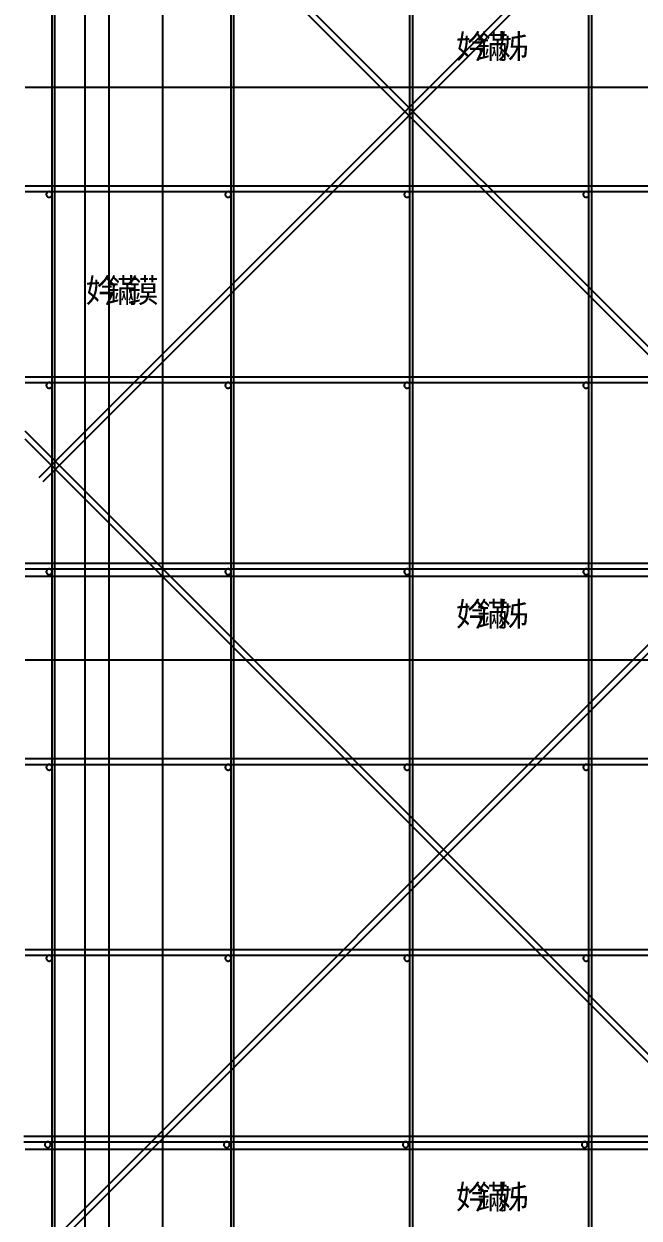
# Model space of a CAD drawing. Header units: metres. Extents: x 0 to 420, y 0 to 297.
# Drawn here: x 143.6 to 195.2, y 99.5 to 199.6 of the extents above; entities that cross this region are included whole.
import ezdxf

# ---------------------------------------------------------------- set-up
doc = ezdxf.new("R2010")
doc.units = ezdxf.units.M
for name, color, linetype in [(' ', 7, 'Continuous'), ('1588', 7, 'Continuous'), ('1861', 7, 'Continuous'), ('2140', 7, 'Continuous')]:
    doc.layers.add(name, color=color, linetype=linetype)

msp = doc.modelspace()

# ---------------------------------------------------------------- linework, layer by layer
at = {"layer": ' '}
for p, q in [((145.99, 95.28), (145.99, 261.33)), ((146.23, 95.28), (146.23, 261.33)), ((160.99, 95.28), (160.99, 261.33)), ((161.23, 95.28), (161.23, 261.33)), ((175.99, 95.28), (175.99, 261.33)), ((176.23, 95.28), (176.23, 261.33)), ((190.99, 95.28), (190.99, 261.33)), ((191.23, 95.28), (191.23, 261.33)), ((144.9, 161.61), (237.41, 254.12)), ((145.24, 161.27), (237.75, 253.79)), ((237.75, 130.78), (143.75, 224.78)), ((237.75, 130.1), (143.75, 224.1)), ((144.9, 96.53), (237.41, 189.05)), ((145.24, 96.2), (237.75, 188.71)), ((143.75, 186.05), (237.75, 186.05)), ((143.75, 185.57), (237.75, 185.57)), ((143.75, 170.05), (237.75, 170.05)), ((143.75, 169.57), (237.75, 169.57)), ((212.7, 96.53), (143.75, 165.49)), ((212.37, 96.2), (143.75, 164.81)), ((143.75, 154.43), (237.75, 154.43)), ((143.75, 153.95), (237.75, 153.95)), ((143.75, 138.05), (237.75, 138.05)), ((143.75, 137.57), (237.75, 137.57)), ((143.75, 122.05), (237.75, 122.05)), ((143.75, 121.57), (237.75, 121.57)), ((143.63, 106.43), (237.63, 106.43)), ((143.63, 105.95), (237.63, 105.95))]:
    msp.add_line(p, q, dxfattribs=at)
for points in [[(145.99, 185.33), (145.99, 185.35), (145.99, 185.37), (145.98, 185.4), (145.97, 185.42), (145.96, 185.44), (145.95, 185.46), (145.94, 185.48), (145.92, 185.5), (145.91, 185.51), (145.89, 185.53), (145.87, 185.54), (145.84, 185.55), (145.82, 185.56), (145.8, 185.56), (145.78, 185.57), (145.75, 185.57), (145.73, 185.57), (145.71, 185.56), (145.68, 185.56), (145.66, 185.55), (145.64, 185.54), (145.62, 185.53), (145.6, 185.51), (145.58, 185.5), (145.57, 185.48), (145.55, 185.46), (145.54, 185.44), (145.53, 185.42), (145.52, 185.4), (145.52, 185.37), (145.51, 185.35), (145.51, 185.33), (145.51, 185.3), (145.52, 185.28), (145.52, 185.26), (145.53, 185.24), (145.54, 185.21), (145.55, 185.19), (145.57, 185.17), (145.58, 185.16), (145.6, 185.14), (145.62, 185.13), (145.64, 185.12), (145.66, 185.11), (145.68, 185.1), (145.71, 185.09), (145.73, 185.09), (145.75, 185.09), (145.78, 185.09), (145.8, 185.09), (145.82, 185.1), (145.84, 185.11), (145.87, 185.12), (145.89, 185.13), (145.91, 185.14), (145.92, 185.16), (145.94, 185.17), (145.95, 185.19), (145.96, 185.21), (145.97, 185.24), (145.98, 185.26), (145.99, 185.28), (145.99, 185.3), (145.99, 185.33)], [(160.99, 185.33), (160.99, 185.35), (160.99, 185.37), (160.98, 185.4), (160.97, 185.42), (160.96, 185.44), (160.95, 185.46), (160.94, 185.48), (160.92, 185.5), (160.91, 185.51), (160.89, 185.53), (160.87, 185.54), (160.84, 185.55), (160.82, 185.56), (160.8, 185.56), (160.78, 185.57), (160.75, 185.57), (160.73, 185.57), (160.71, 185.56), (160.68, 185.56), (160.66, 185.55), (160.64, 185.54), (160.62, 185.53), (160.6, 185.51), (160.58, 185.5), (160.57, 185.48), (160.55, 185.46), (160.54, 185.44), (160.53, 185.42), (160.52, 185.4), (160.52, 185.37), (160.51, 185.35), (160.51, 185.33), (160.51, 185.3), (160.52, 185.28), (160.52, 185.26), (160.53, 185.24), (160.54, 185.21), (160.55, 185.19), (160.57, 185.17), (160.58, 185.16), (160.6, 185.14), (160.62, 185.13), (160.64, 185.12), (160.66, 185.11), (160.68, 185.1), (160.71, 185.09), (160.73, 185.09), (160.75, 185.09), (160.78, 185.09), (160.8, 185.09), (160.82, 185.1), (160.84, 185.11), (160.87, 185.12), (160.89, 185.13), (160.91, 185.14), (160.92, 185.16), (160.94, 185.17), (160.95, 185.19), (160.96, 185.21), (160.97, 185.24), (160.98, 185.26), (160.99, 185.28), (160.99, 185.3), (160.99, 185.33)], [(175.99, 185.33), (175.99, 185.35), (175.99, 185.37), (175.98, 185.4), (175.97, 185.42), (175.96, 185.44), (175.95, 185.46), (175.94, 185.48), (175.92, 185.5), (175.91, 185.51), (175.89, 185.53), (175.87, 185.54), (175.84, 185.55), (175.82, 185.56), (175.8, 185.56), (175.78, 185.57), (175.75, 185.57), (175.73, 185.57), (175.71, 185.56), (175.68, 185.56), (175.66, 185.55), (175.64, 185.54), (175.62, 185.53), (175.6, 185.51), (175.58, 185.5), (175.57, 185.48), (175.55, 185.46), (175.54, 185.44), (175.53, 185.42), (175.52, 185.4), (175.52, 185.37), (175.51, 185.35), (175.51, 185.33), (175.51, 185.3), (175.52, 185.28), (175.52, 185.26), (175.53, 185.24), (175.54, 185.21), (175.55, 185.19), (175.57, 185.17), (175.58, 185.16), (175.6, 185.14), (175.62, 185.13), (175.64, 185.12), (175.66, 185.11), (175.68, 185.1), (175.71, 185.09), (175.73, 185.09), (175.75, 185.09), (175.78, 185.09), (175.8, 185.09), (175.82, 185.1), (175.84, 185.11), (175.87, 185.12), (175.89, 185.13), (175.91, 185.14), (175.92, 185.16), (175.94, 185.17), (175.95, 185.19), (175.96, 185.21), (175.97, 185.24), (175.98, 185.26), (175.99, 185.28), (175.99, 185.3), (175.99, 185.33)], [(190.99, 185.33), (190.99, 185.35), (190.99, 185.37), (190.98, 185.4), (190.97, 185.42), (190.96, 185.44), (190.95, 185.46), (190.94, 185.48), (190.92, 185.5), (190.91, 185.51), (190.89, 185.53), (190.87, 185.54), (190.84, 185.55), (190.82, 185.56), (190.8, 185.56), (190.78, 185.57), (190.75, 185.57), (190.73, 185.57), (190.71, 185.56), (190.68, 185.56), (190.66, 185.55), (190.64, 185.54), (190.62, 185.53), (190.6, 185.51), (190.58, 185.5), (190.57, 185.48), (190.55, 185.46), (190.54, 185.44), (190.53, 185.42), (190.52, 185.4), (190.52, 185.37), (190.51, 185.35), (190.51, 185.33), (190.51, 185.3), (190.52, 185.28), (190.52, 185.26), (190.53, 185.24), (190.54, 185.21), (190.55, 185.19), (190.57, 185.17), (190.58, 185.16), (190.6, 185.14), (190.62, 185.13), (190.64, 185.12), (190.66, 185.11), (190.68, 185.1), (190.71, 185.09), (190.73, 185.09), (190.75, 185.09), (190.78, 185.09), (190.8, 185.09), (190.82, 185.1), (190.84, 185.11), (190.87, 185.12), (190.89, 185.13), (190.91, 185.14), (190.92, 185.16), (190.94, 185.17), (190.95, 185.19), (190.96, 185.21), (190.97, 185.24), (190.98, 185.26), (190.99, 185.28), (190.99, 185.3), (190.99, 185.33)], [(145.99, 169.33), (145.99, 169.35), (145.99, 169.37), (145.98, 169.4), (145.97, 169.42), (145.96, 169.44), (145.95, 169.46), (145.94, 169.48), (145.92, 169.5), (145.91, 169.51), (145.89, 169.53), (145.87, 169.54), (145.84, 169.55), (145.82, 169.56), (145.8, 169.56), (145.78, 169.57), (145.75, 169.57), (145.73, 169.57), (145.71, 169.56), (145.68, 169.56), (145.66, 169.55), (145.64, 169.54), (145.62, 169.53), (145.6, 169.51), (145.58, 169.5), (145.57, 169.48), (145.55, 169.46), (145.54, 169.44), (145.53, 169.42), (145.52, 169.4), (145.52, 169.37), (145.51, 169.35), (145.51, 169.33), (145.51, 169.3), (145.52, 169.28), (145.52, 169.26), (145.53, 169.24), (145.54, 169.21), (145.55, 169.19), (145.57, 169.17), (145.58, 169.16), (145.6, 169.14), (145.62, 169.13), (145.64, 169.12), (145.66, 169.11), (145.68, 169.1), (145.71, 169.09), (145.73, 169.09), (145.75, 169.09), (145.78, 169.09), (145.8, 169.09), (145.82, 169.1), (145.84, 169.11), (145.87, 169.12), (145.89, 169.13), (145.91, 169.14), (145.92, 169.16), (145.94, 169.17), (145.95, 169.19), (145.96, 169.21), (145.97, 169.24), (145.98, 169.26), (145.99, 169.28), (145.99, 169.3), (145.99, 169.33)], [(160.99, 169.33), (160.99, 169.35), (160.99, 169.37), (160.98, 169.4), (160.97, 169.42), (160.96, 169.44), (160.95, 169.46), (160.94, 169.48), (160.92, 169.5), (160.91, 169.51), (160.89, 169.53), (160.87, 169.54), (160.84, 169.55), (160.82, 169.56), (160.8, 169.56), (160.78, 169.57), (160.75, 169.57), (160.73, 169.57), (160.71, 169.56), (160.68, 169.56), (160.66, 169.55), (160.64, 169.54), (160.62, 169.53), (160.6, 169.51), (160.58, 169.5), (160.57, 169.48), (160.55, 169.46), (160.54, 169.44), (160.53, 169.42), (160.52, 169.4), (160.52, 169.37), (160.51, 169.35), (160.51, 169.33), (160.51, 169.3), (160.52, 169.28), (160.52, 169.26), (160.53, 169.24), (160.54, 169.21), (160.55, 169.19), (160.57, 169.17), (160.58, 169.16), (160.6, 169.14), (160.62, 169.13), (160.64, 169.12), (160.66, 169.11), (160.68, 169.1), (160.71, 169.09), (160.73, 169.09), (160.75, 169.09), (160.78, 169.09), (160.8, 169.09), (160.82, 169.1), (160.84, 169.11), (160.87, 169.12), (160.89, 169.13), (160.91, 169.14), (160.92, 169.16), (160.94, 169.17), (160.95, 169.19), (160.96, 169.21), (160.97, 169.24), (160.98, 169.26), (160.99, 169.28), (160.99, 169.3), (160.99, 169.33)], [(175.99, 169.33), (175.99, 169.35), (175.99, 169.37), (175.98, 169.4), (175.97, 169.42), (175.96, 169.44), (175.95, 169.46), (175.94, 169.48), (175.92, 169.5), (175.91, 169.51), (175.89, 169.53), (175.87, 169.54), (175.84, 169.55), (175.82, 169.56), (175.8, 169.56), (175.78, 169.57), (175.75, 169.57), (175.73, 169.57), (175.71, 169.56), (175.68, 169.56), (175.66, 169.55), (175.64, 169.54), (175.62, 169.53), (175.6, 169.51), (175.58, 169.5), (175.57, 169.48), (175.55, 169.46), (175.54, 169.44), (175.53, 169.42), (175.52, 169.4), (175.52, 169.37), (175.51, 169.35), (175.51, 169.33), (175.51, 169.3), (175.52, 169.28), (175.52, 169.26), (175.53, 169.24), (175.54, 169.21), (175.55, 169.19), (175.57, 169.17), (175.58, 169.16), (175.6, 169.14), (175.62, 169.13), (175.64, 169.12), (175.66, 169.11), (175.68, 169.1), (175.71, 169.09), (175.73, 169.09), (175.75, 169.09), (175.78, 169.09), (175.8, 169.09), (175.82, 169.1), (175.84, 169.11), (175.87, 169.12), (175.89, 169.13), (175.91, 169.14), (175.92, 169.16), (175.94, 169.17), (175.95, 169.19), (175.96, 169.21), (175.97, 169.24), (175.98, 169.26), (175.99, 169.28), (175.99, 169.3), (175.99, 169.33)], [(190.99, 169.33), (190.99, 169.35), (190.99, 169.37), (190.98, 169.4), (190.97, 169.42), (190.96, 169.44), (190.95, 169.46), (190.94, 169.48), (190.92, 169.5), (190.91, 169.51), (190.89, 169.53), (190.87, 169.54), (190.84, 169.55), (190.82, 169.56), (190.8, 169.56), (190.78, 169.57), (190.75, 169.57), (190.73, 169.57), (190.71, 169.56), (190.68, 169.56), (190.66, 169.55), (190.64, 169.54), (190.62, 169.53), (190.6, 169.51), (190.58, 169.5), (190.57, 169.48), (190.55, 169.46), (190.54, 169.44), (190.53, 169.42), (190.52, 169.4), (190.52, 169.37), (190.51, 169.35), (190.51, 169.33), (190.51, 169.3), (190.52, 169.28), (190.52, 169.26), (190.53, 169.24), (190.54, 169.21), (190.55, 169.19), (190.57, 169.17), (190.58, 169.16), (190.6, 169.14), (190.62, 169.13), (190.64, 169.12), (190.66, 169.11), (190.68, 169.1), (190.71, 169.09), (190.73, 169.09), (190.75, 169.09), (190.78, 169.09), (190.8, 169.09), (190.82, 169.1), (190.84, 169.11), (190.87, 169.12), (190.89, 169.13), (190.91, 169.14), (190.92, 169.16), (190.94, 169.17), (190.95, 169.19), (190.96, 169.21), (190.97, 169.24), (190.98, 169.26), (190.99, 169.28), (190.99, 169.3), (190.99, 169.33)], [(145.99, 153.71), (145.99, 153.74), (145.99, 153.76), (145.98, 153.78), (145.97, 153.8), (145.96, 153.83), (145.95, 153.85), (145.94, 153.87), (145.92, 153.88), (145.91, 153.9), (145.89, 153.91), (145.87, 153.92), (145.84, 153.93), (145.82, 153.94), (145.8, 153.95), (145.78, 153.95), (145.75, 153.95), (145.73, 153.95), (145.71, 153.95), (145.68, 153.94), (145.66, 153.93), (145.64, 153.92), (145.62, 153.91), (145.6, 153.9), (145.58, 153.88), (145.57, 153.87), (145.55, 153.85), (145.54, 153.83), (145.53, 153.8), (145.52, 153.78), (145.52, 153.76), (145.51, 153.74), (145.51, 153.71), (145.51, 153.69), (145.52, 153.67), (145.52, 153.64), (145.53, 153.62), (145.54, 153.6), (145.55, 153.58), (145.57, 153.56), (145.58, 153.54), (145.6, 153.53), (145.62, 153.51), (145.64, 153.5), (145.66, 153.49), (145.68, 153.48), (145.71, 153.48), (145.73, 153.47), (145.75, 153.47), (145.78, 153.47), (145.8, 153.48), (145.82, 153.48), (145.84, 153.49), (145.87, 153.5), (145.89, 153.51), (145.91, 153.53), (145.92, 153.54), (145.94, 153.56), (145.95, 153.58), (145.96, 153.6), (145.97, 153.62), (145.98, 153.64), (145.99, 153.67), (145.99, 153.69), (145.99, 153.71)], [(160.99, 153.71), (160.99, 153.74), (160.99, 153.76), (160.98, 153.78), (160.97, 153.8), (160.96, 153.83), (160.95, 153.85), (160.94, 153.87), (160.92, 153.88), (160.91, 153.9), (160.89, 153.91), (160.87, 153.92), (160.84, 153.93), (160.82, 153.94), (160.8, 153.95), (160.78, 153.95), (160.75, 153.95), (160.73, 153.95), (160.71, 153.95), (160.68, 153.94), (160.66, 153.93), (160.64, 153.92), (160.62, 153.91), (160.6, 153.9), (160.58, 153.88), (160.57, 153.87), (160.55, 153.85), (160.54, 153.83), (160.53, 153.8), (160.52, 153.78), (160.52, 153.76), (160.51, 153.74), (160.51, 153.71), (160.51, 153.69), (160.52, 153.67), (160.52, 153.64), (160.53, 153.62), (160.54, 153.6), (160.55, 153.58), (160.57, 153.56), (160.58, 153.54), (160.6, 153.53), (160.62, 153.51), (160.64, 153.5), (160.66, 153.49), (160.68, 153.48), (160.71, 153.48), (160.73, 153.47), (160.75, 153.47), (160.78, 153.47), (160.8, 153.48), (160.82, 153.48), (160.84, 153.49), (160.87, 153.5), (160.89, 153.51), (160.91, 153.53), (160.92, 153.54), (160.94, 153.56), (160.95, 153.58), (160.96, 153.6), (160.97, 153.62), (160.98, 153.64), (160.99, 153.67), (160.99, 153.69), (160.99, 153.71)], [(175.99, 153.71), (175.99, 153.74), (175.99, 153.76), (175.98, 153.78), (175.97, 153.8), (175.96, 153.83), (175.95, 153.85), (175.94, 153.87), (175.92, 153.88), (175.91, 153.9), (175.89, 153.91), (175.87, 153.92), (175.84, 153.93), (175.82, 153.94), (175.8, 153.95), (175.78, 153.95), (175.75, 153.95), (175.73, 153.95), (175.71, 153.95), (175.68, 153.94), (175.66, 153.93), (175.64, 153.92), (175.62, 153.91), (175.6, 153.9), (175.58, 153.88), (175.57, 153.87), (175.55, 153.85), (175.54, 153.83), (175.53, 153.8), (175.52, 153.78), (175.52, 153.76), (175.51, 153.74), (175.51, 153.71), (175.51, 153.69), (175.52, 153.67), (175.52, 153.64), (175.53, 153.62), (175.54, 153.6), (175.55, 153.58), (175.57, 153.56), (175.58, 153.54), (175.6, 153.53), (175.62, 153.51), (175.64, 153.5), (175.66, 153.49), (175.68, 153.48), (175.71, 153.48), (175.73, 153.47), (175.75, 153.47), (175.78, 153.47), (175.8, 153.48), (175.82, 153.48), (175.84, 153.49), (175.87, 153.5), (175.89, 153.51), (175.91, 153.53), (175.92, 153.54), (175.94, 153.56), (175.95, 153.58), (175.96, 153.6), (175.97, 153.62), (175.98, 153.64), (175.99, 153.67), (175.99, 153.69), (175.99, 153.71)], [(190.99, 153.71), (190.99, 153.74), (190.99, 153.76), (190.98, 153.78), (190.97, 153.8), (190.96, 153.83), (190.95, 153.85), (190.94, 153.87), (190.92, 153.88), (190.91, 153.9), (190.89, 153.91), (190.87, 153.92), (190.84, 153.93), (190.82, 153.94), (190.8, 153.95), (190.78, 153.95), (190.75, 153.95), (190.73, 153.95), (190.71, 153.95), (190.68, 153.94), (190.66, 153.93), (190.64, 153.92), (190.62, 153.91), (190.6, 153.9), (190.58, 153.88), (190.57, 153.87), (190.55, 153.85), (190.54, 153.83), (190.53, 153.8), (190.52, 153.78), (190.52, 153.76), (190.51, 153.74), (190.51, 153.71), (190.51, 153.69), (190.52, 153.67), (190.52, 153.64), (190.53, 153.62), (190.54, 153.6), (190.55, 153.58), (190.57, 153.56), (190.58, 153.54), (190.6, 153.53), (190.62, 153.51), (190.64, 153.5), (190.66, 153.49), (190.68, 153.48), (190.71, 153.48), (190.73, 153.47), (190.75, 153.47), (190.78, 153.47), (190.8, 153.48), (190.82, 153.48), (190.84, 153.49), (190.87, 153.5), (190.89, 153.51), (190.91, 153.53), (190.92, 153.54), (190.94, 153.56), (190.95, 153.58), (190.96, 153.6), (190.97, 153.62), (190.98, 153.64), (190.99, 153.67), (190.99, 153.69), (190.99, 153.71)], [(145.99, 137.33), (145.99, 137.35), (145.99, 137.37), (145.98, 137.4), (145.97, 137.42), (145.96, 137.44), (145.95, 137.46), (145.94, 137.48), (145.92, 137.5), (145.91, 137.51), (145.89, 137.53), (145.87, 137.54), (145.84, 137.55), (145.82, 137.56), (145.8, 137.56), (145.78, 137.57), (145.75, 137.57), (145.73, 137.57), (145.71, 137.56), (145.68, 137.56), (145.66, 137.55), (145.64, 137.54), (145.62, 137.53), (145.6, 137.51), (145.58, 137.5), (145.57, 137.48), (145.55, 137.46), (145.54, 137.44), (145.53, 137.42), (145.52, 137.4), (145.52, 137.37), (145.51, 137.35), (145.51, 137.33), (145.51, 137.3), (145.52, 137.28), (145.52, 137.26), (145.53, 137.24), (145.54, 137.21), (145.55, 137.19), (145.57, 137.17), (145.58, 137.16), (145.6, 137.14), (145.62, 137.13), (145.64, 137.12), (145.66, 137.11), (145.68, 137.1), (145.71, 137.09), (145.73, 137.09), (145.75, 137.09), (145.78, 137.09), (145.8, 137.09), (145.82, 137.1), (145.84, 137.11), (145.87, 137.12), (145.89, 137.13), (145.91, 137.14), (145.92, 137.16), (145.94, 137.17), (145.95, 137.19), (145.96, 137.21), (145.97, 137.24), (145.98, 137.26), (145.99, 137.28), (145.99, 137.3), (145.99, 137.33)], [(160.99, 137.33), (160.99, 137.35), (160.99, 137.37), (160.98, 137.4), (160.97, 137.42), (160.96, 137.44), (160.95, 137.46), (160.94, 137.48), (160.92, 137.5), (160.91, 137.51), (160.89, 137.53), (160.87, 137.54), (160.84, 137.55), (160.82, 137.56), (160.8, 137.56), (160.78, 137.57), (160.75, 137.57), (160.73, 137.57), (160.71, 137.56), (160.68, 137.56), (160.66, 137.55), (160.64, 137.54), (160.62, 137.53), (160.6, 137.51), (160.58, 137.5), (160.57, 137.48), (160.55, 137.46), (160.54, 137.44), (160.53, 137.42), (160.52, 137.4), (160.52, 137.37), (160.51, 137.35), (160.51, 137.33), (160.51, 137.3), (160.52, 137.28), (160.52, 137.26), (160.53, 137.24), (160.54, 137.21), (160.55, 137.19), (160.57, 137.17), (160.58, 137.16), (160.6, 137.14), (160.62, 137.13), (160.64, 137.12), (160.66, 137.11), (160.68, 137.1), (160.71, 137.09), (160.73, 137.09), (160.75, 137.09), (160.78, 137.09), (160.8, 137.09), (160.82, 137.1), (160.84, 137.11), (160.87, 137.12), (160.89, 137.13), (160.91, 137.14), (160.92, 137.16), (160.94, 137.17), (160.95, 137.19), (160.96, 137.21), (160.97, 137.24), (160.98, 137.26), (160.99, 137.28), (160.99, 137.3), (160.99, 137.33)], [(175.99, 137.33), (175.99, 137.35), (175.99, 137.37), (175.98, 137.4), (175.97, 137.42), (175.96, 137.44), (175.95, 137.46), (175.94, 137.48), (175.92, 137.5), (175.91, 137.51), (175.89, 137.53), (175.87, 137.54), (175.84, 137.55), (175.82, 137.56), (175.8, 137.56), (175.78, 137.57), (175.75, 137.57), (175.73, 137.57), (175.71, 137.56), (175.68, 137.56), (175.66, 137.55), (175.64, 137.54), (175.62, 137.53), (175.6, 137.51), (175.58, 137.5), (175.57, 137.48), (175.55, 137.46), (175.54, 137.44), (175.53, 137.42), (175.52, 137.4), (175.52, 137.37), (175.51, 137.35), (175.51, 137.33), (175.51, 137.3), (175.52, 137.28), (175.52, 137.26), (175.53, 137.24), (175.54, 137.21), (175.55, 137.19), (175.57, 137.17), (175.58, 137.16), (175.6, 137.14), (175.62, 137.13), (175.64, 137.12), (175.66, 137.11), (175.68, 137.1), (175.71, 137.09), (175.73, 137.09), (175.75, 137.09), (175.78, 137.09), (175.8, 137.09), (175.82, 137.1), (175.84, 137.11), (175.87, 137.12), (175.89, 137.13), (175.91, 137.14), (175.92, 137.16), (175.94, 137.17), (175.95, 137.19), (175.96, 137.21), (175.97, 137.24), (175.98, 137.26), (175.99, 137.28), (175.99, 137.3), (175.99, 137.33)], [(190.99, 137.33), (190.99, 137.35), (190.99, 137.37), (190.98, 137.4), (190.97, 137.42), (190.96, 137.44), (190.95, 137.46), (190.94, 137.48), (190.92, 137.5), (190.91, 137.51), (190.89, 137.53), (190.87, 137.54), (190.84, 137.55), (190.82, 137.56), (190.8, 137.56), (190.78, 137.57), (190.75, 137.57), (190.73, 137.57), (190.71, 137.56), (190.68, 137.56), (190.66, 137.55), (190.64, 137.54), (190.62, 137.53), (190.6, 137.51), (190.58, 137.5), (190.57, 137.48), (190.55, 137.46), (190.54, 137.44), (190.53, 137.42), (190.52, 137.4), (190.52, 137.37), (190.51, 137.35), (190.51, 137.33), (190.51, 137.3), (190.52, 137.28), (190.52, 137.26), (190.53, 137.24), (190.54, 137.21), (190.55, 137.19), (190.57, 137.17), (190.58, 137.16), (190.6, 137.14), (190.62, 137.13), (190.64, 137.12), (190.66, 137.11), (190.68, 137.1), (190.71, 137.09), (190.73, 137.09), (190.75, 137.09), (190.78, 137.09), (190.8, 137.09), (190.82, 137.1), (190.84, 137.11), (190.87, 137.12), (190.89, 137.13), (190.91, 137.14), (190.92, 137.16), (190.94, 137.17), (190.95, 137.19), (190.96, 137.21), (190.97, 137.24), (190.98, 137.26), (190.99, 137.28), (190.99, 137.3), (190.99, 137.33)], [(145.99, 121.33), (145.99, 121.35), (145.99, 121.37), (145.98, 121.4), (145.97, 121.42), (145.96, 121.44), (145.95, 121.46), (145.94, 121.48), (145.92, 121.5), (145.91, 121.51), (145.89, 121.53), (145.87, 121.54), (145.84, 121.55), (145.82, 121.56), (145.8, 121.56), (145.78, 121.57), (145.75, 121.57), (145.73, 121.57), (145.71, 121.56), (145.68, 121.56), (145.66, 121.55), (145.64, 121.54), (145.62, 121.53), (145.6, 121.51), (145.58, 121.5), (145.57, 121.48), (145.55, 121.46), (145.54, 121.44), (145.53, 121.42), (145.52, 121.4), (145.52, 121.37), (145.51, 121.35), (145.51, 121.33), (145.51, 121.3), (145.52, 121.28), (145.52, 121.26), (145.53, 121.24), (145.54, 121.21), (145.55, 121.19), (145.57, 121.17), (145.58, 121.16), (145.6, 121.14), (145.62, 121.13), (145.64, 121.12), (145.66, 121.11), (145.68, 121.1), (145.71, 121.09), (145.73, 121.09), (145.75, 121.09), (145.78, 121.09), (145.8, 121.09), (145.82, 121.1), (145.84, 121.11), (145.87, 121.12), (145.89, 121.13), (145.91, 121.14), (145.92, 121.16), (145.94, 121.17), (145.95, 121.19), (145.96, 121.21), (145.97, 121.24), (145.98, 121.26), (145.99, 121.28), (145.99, 121.3), (145.99, 121.33)], [(160.99, 121.33), (160.99, 121.35), (160.99, 121.37), (160.98, 121.4), (160.97, 121.42), (160.96, 121.44), (160.95, 121.46), (160.94, 121.48), (160.92, 121.5), (160.91, 121.51), (160.89, 121.53), (160.87, 121.54), (160.84, 121.55), (160.82, 121.56), (160.8, 121.56), (160.78, 121.57), (160.75, 121.57), (160.73, 121.57), (160.71, 121.56), (160.68, 121.56), (160.66, 121.55), (160.64, 121.54), (160.62, 121.53), (160.6, 121.51), (160.58, 121.5), (160.57, 121.48), (160.55, 121.46), (160.54, 121.44), (160.53, 121.42), (160.52, 121.4), (160.52, 121.37), (160.51, 121.35), (160.51, 121.33), (160.51, 121.3), (160.52, 121.28), (160.52, 121.26), (160.53, 121.24), (160.54, 121.21), (160.55, 121.19), (160.57, 121.17), (160.58, 121.16), (160.6, 121.14), (160.62, 121.13), (160.64, 121.12), (160.66, 121.11), (160.68, 121.1), (160.71, 121.09), (160.73, 121.09), (160.75, 121.09), (160.78, 121.09), (160.8, 121.09), (160.82, 121.1), (160.84, 121.11), (160.87, 121.12), (160.89, 121.13), (160.91, 121.14), (160.92, 121.16), (160.94, 121.17), (160.95, 121.19), (160.96, 121.21), (160.97, 121.24), (160.98, 121.26), (160.99, 121.28), (160.99, 121.3), (160.99, 121.33)], [(175.99, 121.33), (175.99, 121.35), (175.99, 121.37), (175.98, 121.4), (175.97, 121.42), (175.96, 121.44), (175.95, 121.46), (175.94, 121.48), (175.92, 121.5), (175.91, 121.51), (175.89, 121.53), (175.87, 121.54), (175.84, 121.55), (175.82, 121.56), (175.8, 121.56), (175.78, 121.57), (175.75, 121.57), (175.73, 121.57), (175.71, 121.56), (175.68, 121.56), (175.66, 121.55), (175.64, 121.54), (175.62, 121.53), (175.6, 121.51), (175.58, 121.5), (175.57, 121.48), (175.55, 121.46), (175.54, 121.44), (175.53, 121.42), (175.52, 121.4), (175.52, 121.37), (175.51, 121.35), (175.51, 121.33), (175.51, 121.3), (175.52, 121.28), (175.52, 121.26), (175.53, 121.24), (175.54, 121.21), (175.55, 121.19), (175.57, 121.17), (175.58, 121.16), (175.6, 121.14), (175.62, 121.13), (175.64, 121.12), (175.66, 121.11), (175.68, 121.1), (175.71, 121.09), (175.73, 121.09), (175.75, 121.09), (175.78, 121.09), (175.8, 121.09), (175.82, 121.1), (175.84, 121.11), (175.87, 121.12), (175.89, 121.13), (175.91, 121.14), (175.92, 121.16), (175.94, 121.17), (175.95, 121.19), (175.96, 121.21), (175.97, 121.24), (175.98, 121.26), (175.99, 121.28), (175.99, 121.3), (175.99, 121.33)], [(190.99, 121.33), (190.99, 121.35), (190.99, 121.37), (190.98, 121.4), (190.97, 121.42), (190.96, 121.44), (190.95, 121.46), (190.94, 121.48), (190.92, 121.5), (190.91, 121.51), (190.89, 121.53), (190.87, 121.54), (190.84, 121.55), (190.82, 121.56), (190.8, 121.56), (190.78, 121.57), (190.75, 121.57), (190.73, 121.57), (190.71, 121.56), (190.68, 121.56), (190.66, 121.55), (190.64, 121.54), (190.62, 121.53), (190.6, 121.51), (190.58, 121.5), (190.57, 121.48), (190.55, 121.46), (190.54, 121.44), (190.53, 121.42), (190.52, 121.4), (190.52, 121.37), (190.51, 121.35), (190.51, 121.33), (190.51, 121.3), (190.52, 121.28), (190.52, 121.26), (190.53, 121.24), (190.54, 121.21), (190.55, 121.19), (190.57, 121.17), (190.58, 121.16), (190.6, 121.14), (190.62, 121.13), (190.64, 121.12), (190.66, 121.11), (190.68, 121.1), (190.71, 121.09), (190.73, 121.09), (190.75, 121.09), (190.78, 121.09), (190.8, 121.09), (190.82, 121.1), (190.84, 121.11), (190.87, 121.12), (190.89, 121.13), (190.91, 121.14), (190.92, 121.16), (190.94, 121.17), (190.95, 121.19), (190.96, 121.21), (190.97, 121.24), (190.98, 121.26), (190.99, 121.28), (190.99, 121.3), (190.99, 121.33)], [(145.87, 105.71), (145.87, 105.74), (145.86, 105.76), (145.86, 105.78), (145.85, 105.8), (145.84, 105.83), (145.83, 105.85), (145.81, 105.87), (145.8, 105.88), (145.78, 105.9), (145.76, 105.91), (145.74, 105.92), (145.72, 105.93), (145.7, 105.94), (145.67, 105.95), (145.65, 105.95), (145.63, 105.95), (145.6, 105.95), (145.58, 105.95), (145.56, 105.94), (145.54, 105.93), (145.52, 105.92), (145.49, 105.91), (145.48, 105.9), (145.46, 105.88), (145.44, 105.87), (145.43, 105.85), (145.42, 105.83), (145.41, 105.8), (145.4, 105.78), (145.39, 105.76), (145.39, 105.74), (145.39, 105.71), (145.39, 105.69), (145.39, 105.67), (145.4, 105.64), (145.41, 105.62), (145.42, 105.6), (145.43, 105.58), (145.44, 105.56), (145.46, 105.54), (145.48, 105.53), (145.49, 105.51), (145.52, 105.5), (145.54, 105.49), (145.56, 105.48), (145.58, 105.48), (145.6, 105.47), (145.63, 105.47), (145.65, 105.47), (145.67, 105.48), (145.7, 105.48), (145.72, 105.49), (145.74, 105.5), (145.76, 105.51), (145.78, 105.53), (145.8, 105.54), (145.81, 105.56), (145.83, 105.58), (145.84, 105.6), (145.85, 105.62), (145.86, 105.64), (145.86, 105.67), (145.87, 105.69), (145.87, 105.71)], [(160.87, 105.71), (160.87, 105.74), (160.86, 105.76), (160.86, 105.78), (160.85, 105.8), (160.84, 105.83), (160.83, 105.85), (160.81, 105.87), (160.8, 105.88), (160.78, 105.9), (160.76, 105.91), (160.74, 105.92), (160.72, 105.93), (160.7, 105.94), (160.67, 105.95), (160.65, 105.95), (160.63, 105.95), (160.6, 105.95), (160.58, 105.95), (160.56, 105.94), (160.54, 105.93), (160.52, 105.92), (160.49, 105.91), (160.48, 105.9), (160.46, 105.88), (160.44, 105.87), (160.43, 105.85), (160.42, 105.83), (160.41, 105.8), (160.4, 105.78), (160.39, 105.76), (160.39, 105.74), (160.39, 105.71), (160.39, 105.69), (160.39, 105.67), (160.4, 105.64), (160.41, 105.62), (160.42, 105.6), (160.43, 105.58), (160.44, 105.56), (160.46, 105.54), (160.48, 105.53), (160.49, 105.51), (160.52, 105.5), (160.54, 105.49), (160.56, 105.48), (160.58, 105.48), (160.6, 105.47), (160.63, 105.47), (160.65, 105.47), (160.67, 105.48), (160.7, 105.48), (160.72, 105.49), (160.74, 105.5), (160.76, 105.51), (160.78, 105.53), (160.8, 105.54), (160.81, 105.56), (160.83, 105.58), (160.84, 105.6), (160.85, 105.62), (160.86, 105.64), (160.86, 105.67), (160.87, 105.69), (160.87, 105.71)], [(175.87, 105.71), (175.87, 105.74), (175.86, 105.76), (175.86, 105.78), (175.85, 105.8), (175.84, 105.83), (175.83, 105.85), (175.81, 105.87), (175.8, 105.88), (175.78, 105.9), (175.76, 105.91), (175.74, 105.92), (175.72, 105.93), (175.7, 105.94), (175.67, 105.95), (175.65, 105.95), (175.63, 105.95), (175.6, 105.95), (175.58, 105.95), (175.56, 105.94), (175.54, 105.93), (175.52, 105.92), (175.49, 105.91), (175.48, 105.9), (175.46, 105.88), (175.44, 105.87), (175.43, 105.85), (175.42, 105.83), (175.41, 105.8), (175.4, 105.78), (175.39, 105.76), (175.39, 105.74), (175.39, 105.71), (175.39, 105.69), (175.39, 105.67), (175.4, 105.64), (175.41, 105.62), (175.42, 105.6), (175.43, 105.58), (175.44, 105.56), (175.46, 105.54), (175.48, 105.53), (175.49, 105.51), (175.52, 105.5), (175.54, 105.49), (175.56, 105.48), (175.58, 105.48), (175.6, 105.47), (175.63, 105.47), (175.65, 105.47), (175.67, 105.48), (175.7, 105.48), (175.72, 105.49), (175.74, 105.5), (175.76, 105.51), (175.78, 105.53), (175.8, 105.54), (175.81, 105.56), (175.83, 105.58), (175.84, 105.6), (175.85, 105.62), (175.86, 105.64), (175.86, 105.67), (175.87, 105.69), (175.87, 105.71)], [(190.87, 105.71), (190.87, 105.74), (190.86, 105.76), (190.86, 105.78), (190.85, 105.8), (190.84, 105.83), (190.83, 105.85), (190.81, 105.87), (190.8, 105.88), (190.78, 105.9), (190.76, 105.91), (190.74, 105.92), (190.72, 105.93), (190.7, 105.94), (190.67, 105.95), (190.65, 105.95), (190.63, 105.95), (190.6, 105.95), (190.58, 105.95), (190.56, 105.94), (190.54, 105.93), (190.52, 105.92), (190.49, 105.91), (190.48, 105.9), (190.46, 105.88), (190.44, 105.87), (190.43, 105.85), (190.42, 105.83), (190.41, 105.8), (190.4, 105.78), (190.39, 105.76), (190.39, 105.74), (190.39, 105.71), (190.39, 105.69), (190.39, 105.67), (190.4, 105.64), (190.41, 105.62), (190.42, 105.6), (190.43, 105.58), (190.44, 105.56), (190.46, 105.54), (190.48, 105.53), (190.49, 105.51), (190.52, 105.5), (190.54, 105.49), (190.56, 105.48), (190.58, 105.48), (190.6, 105.47), (190.63, 105.47), (190.65, 105.47), (190.67, 105.48), (190.7, 105.48), (190.72, 105.49), (190.74, 105.5), (190.76, 105.51), (190.78, 105.53), (190.8, 105.54), (190.81, 105.56), (190.83, 105.58), (190.84, 105.6), (190.85, 105.62), (190.86, 105.64), (190.86, 105.67), (190.87, 105.69), (190.87, 105.71)]]:
    msp.add_lwpolyline(points, dxfattribs=at)
at = {"layer": '1588'}
for p, q in [((143.75, 194.33), (237.75, 194.33)), ((143.75, 153.33), (237.75, 153.33)), ((143.75, 146.33), (237.75, 146.33)), ((143.75, 105.33), (237.75, 105.33))]:
    msp.add_line(p, q, dxfattribs=at)
at = {"layer": '1861'}
for p, q in [((148.75, 249.33), (148.75, 87.63)), ((155.25, 249.33), (155.25, 87.63))]:
    msp.add_line(p, q, dxfattribs=at)
at = {"layer": '2140'}
msp.add_line((150.75, 254.52), (150.75, 81.51), dxfattribs=at)

# ---------------------------------------------------------------- texts
at = {"layer": ' '}
for s, p in [('妗', (179.86, 196.73)), ('鏋', (181.6, 196.73)), ('姊', (183.33, 196.73)), ('妗', (148.82, 176.28)), ('鏋', (150.56, 176.28)), ('鏌', (152.3, 176.28)), ('妗', (179.86, 149.16)), ('鏋', (181.6, 149.16)), ('姊', (183.33, 149.16)), ('妗', (179.86, 100.32)), ('鏋', (181.6, 100.32)), ('姊', (183.33, 100.32))]:
    msp.add_text(s, height=2, dxfattribs=at).set_placement(p)

doc.saveas('drawing.dxf')
